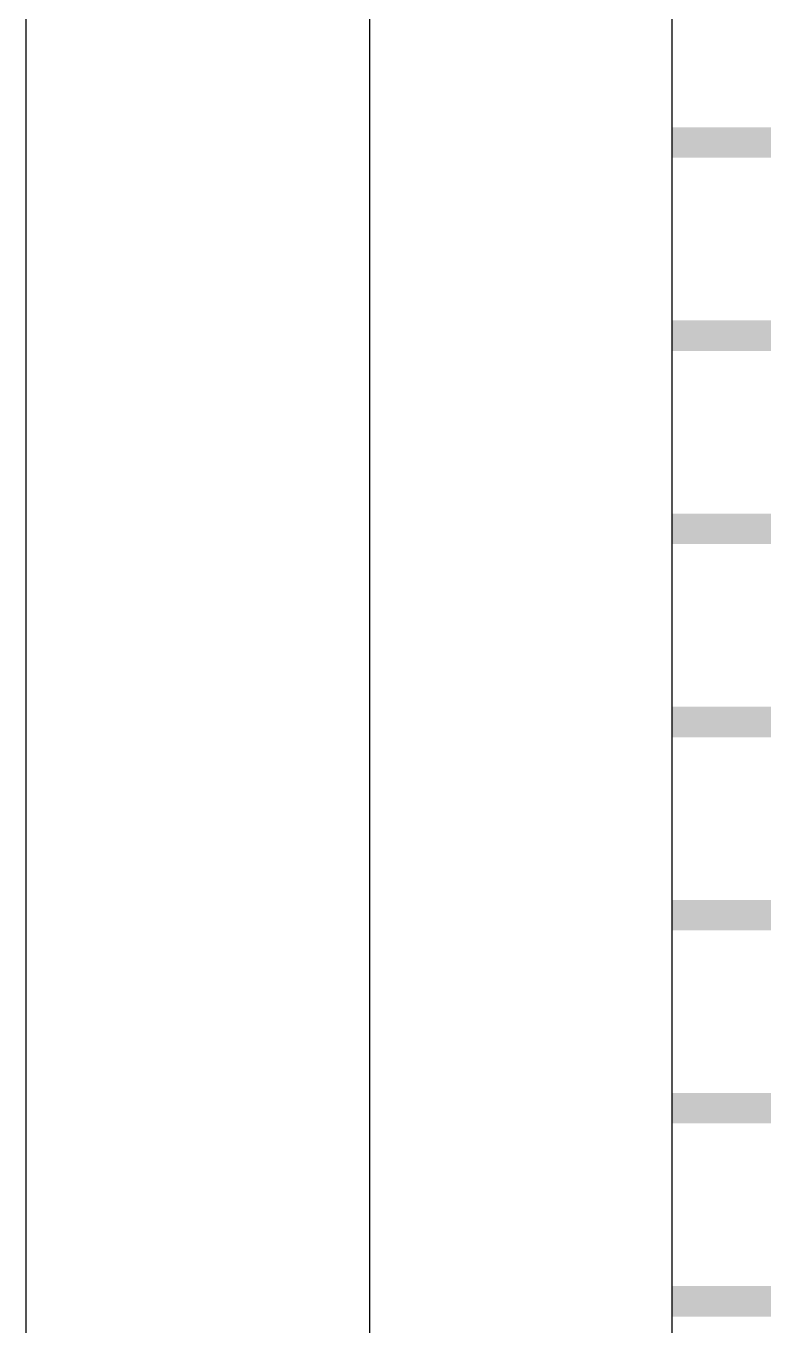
# Model space of a CAD drawing. Extents: x -4.5 to 27.6, y 0 to 62.7.
# Drawn here: x -4.52 to 5.28, y 17.46 to 34.55 of the extents above; entities that cross this region are included whole.
import ezdxf

# ---------------------------------------------------------------- set-up
doc = ezdxf.new("R2010")
doc.units = 0
for name, color, linetype in [('20', 30, 'CONTINUOUS'), ('21', 253, 'CONTINUOUS'), ('51', 253, 'CONTINUOUS')]:
    doc.layers.add(name, color=color, linetype=linetype)

# ---------------------------------------------------------------- blocks, each defined once
blk = doc.blocks.new('RECT')
blk.add_solid([(-0.5, -0.5), (0.5, -0.5), (-0.5, 0.5), (0.5, 0.5)])

msp = doc.modelspace()

# ---------------------------------------------------------------- linework, layer by layer
at = {"layer": '20'}
msp.add_line((0, 53), (0, 0), dxfattribs=at)
at = {"layer": '21'}
for p, q in [((-4.52, 52.17), (-4.52, 1.17)), ((3.98, 1.17), (3.98, 52.17))]:
    msp.add_line(p, q, dxfattribs=at)

# ---------------------------------------------------------------- block references
at = {"layer": '21', "xscale": 0.4, "yscale": 0.3, "rotation": 90}
for p in [(4.13, 33.02), (4.13, 30.48), (4.13, 27.94), (4.13, 25.4), (4.13, 22.86), (4.13, 20.32), (4.13, 17.78)]:
    msp.add_blockref('RECT', p, dxfattribs=at)
at = {"layer": '51', "xscale": 0.4, "rotation": 90}
for p in [(4.78, 33.02), (4.78, 30.48), (4.78, 27.94), (4.78, 25.4), (4.78, 22.86), (4.78, 20.32), (4.78, 17.78)]:
    msp.add_blockref('RECT', p, dxfattribs=at)

doc.saveas('drawing.dxf')
